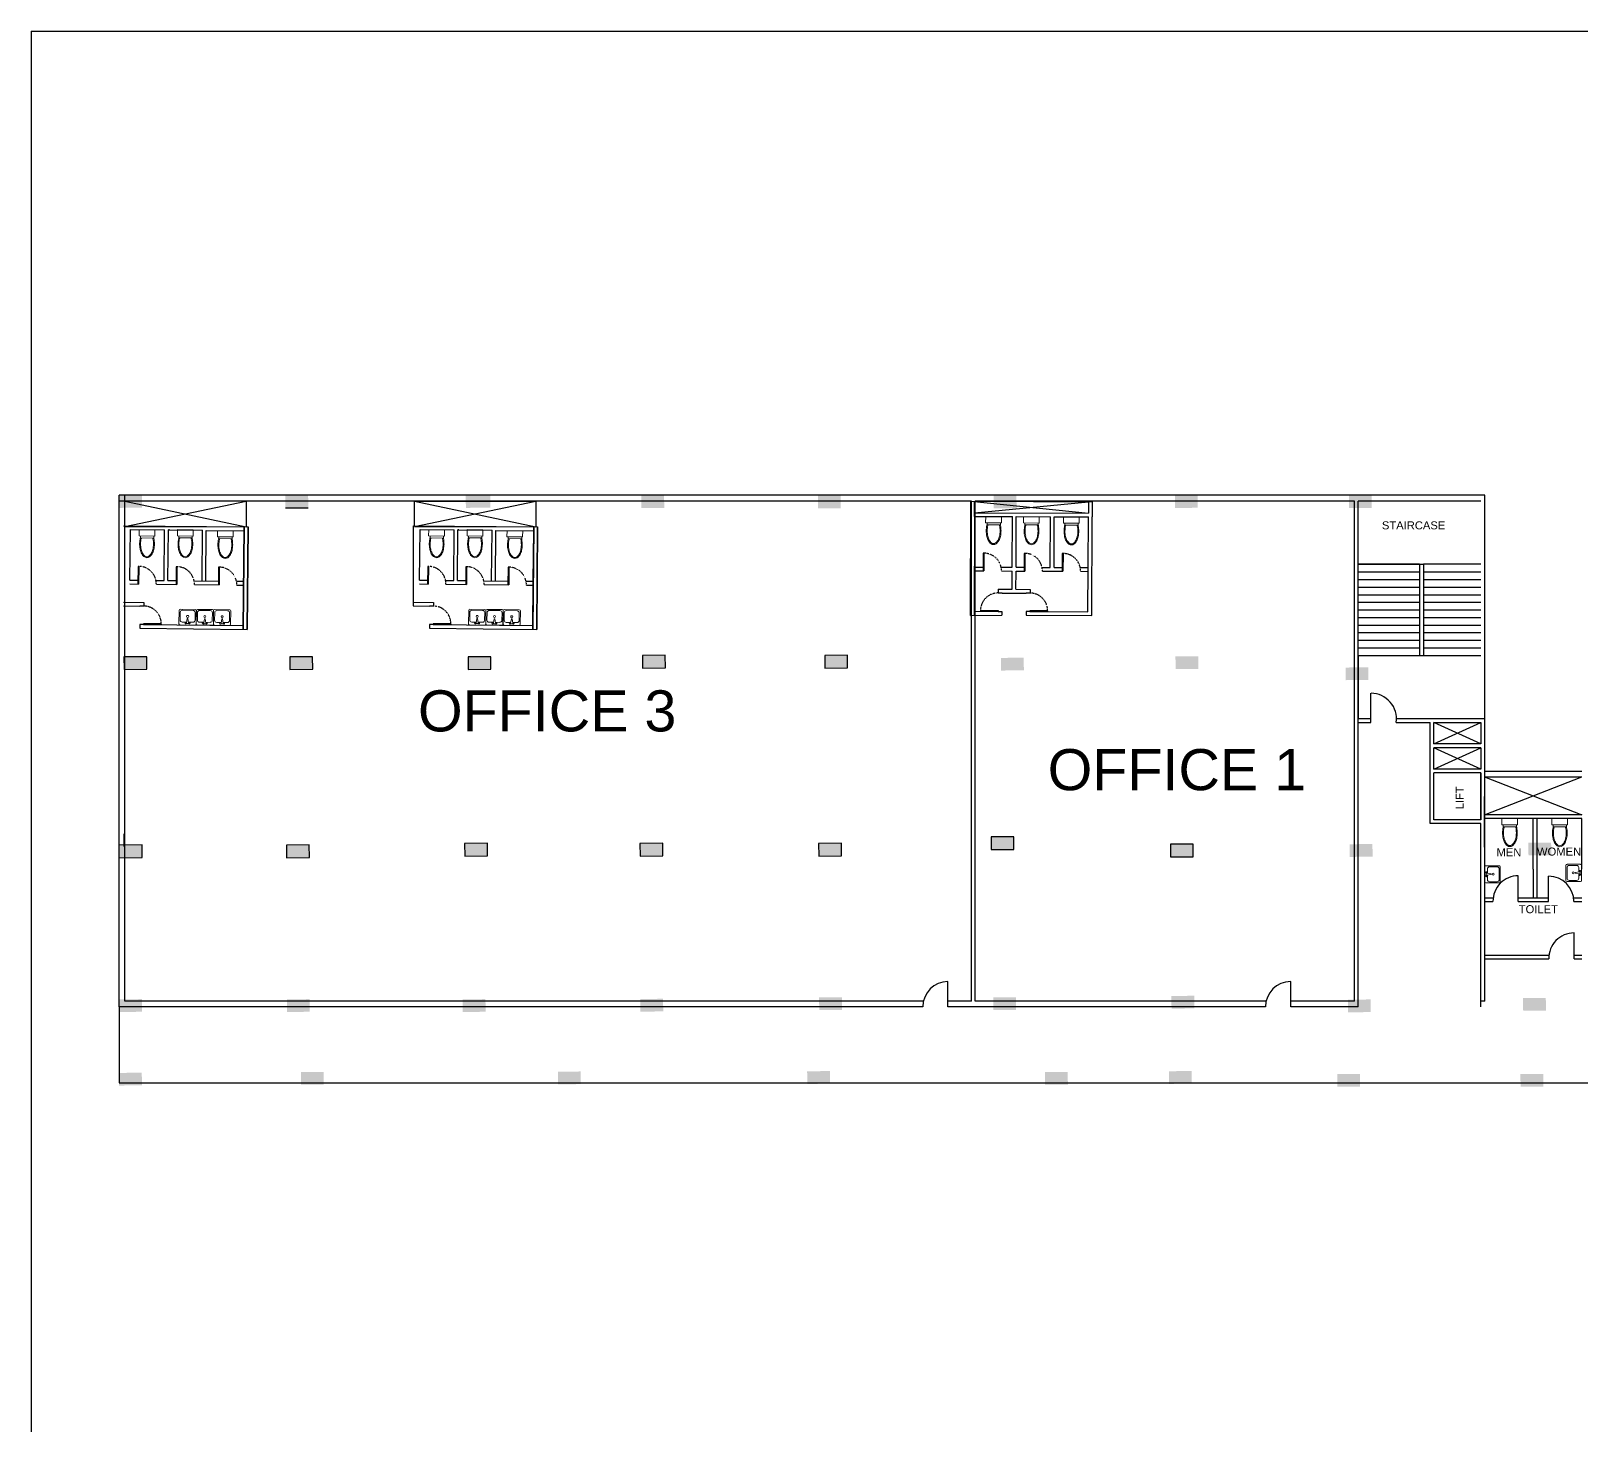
# Model space of a CAD drawing. Header units: millimetres. Extents: x 3888 to 203101, y 1597 to 141586.
# Drawn here: x 3888 to 65220, y 86424 to 141586 of the extents above; entities that cross this region are included whole.
import ezdxf

# ---------------------------------------------------------------- set-up
doc = ezdxf.new("R2010")
doc.units = ezdxf.units.MM
doc.linetypes.add('ACAD_ISO03W100', pattern=[30, 12, -18])
doc.layers.add('finiture', color=7, linetype='Continuous', lineweight=20)
doc.styles.add('DIM_FONT', font='SIMPLEX', dxfattribs={"width": 0.8})
doc.styles.get("Standard").update_dxf_attribs({"font": 'arial.ttf'})

msp = doc.modelspace()

# ---------------------------------------------------------------- hatches: boundary and pattern name
h = msp.add_hatch(color=256)
h.dxf.hatch_style = 1
h.paths.add_polyline_path([(8283, 122737), (8279, 123237), (7379, 123230), (7384, 122730)])
h = msp.add_hatch(color=256)
h.dxf.hatch_style = 1
h.paths.add_polyline_path([(14851, 122735), (14847, 123235), (13947, 123228), (13951, 122728)])
h = msp.add_hatch(color=256)
h.dxf.hatch_style = 1
h.paths.add_polyline_path([(21984, 122737), (21979, 123237), (21080, 123230), (21084, 122730)])
h = msp.add_hatch(color=256)
h.dxf.hatch_style = 1
h.paths.add_polyline_path([(22055, 122738), (22051, 123238), (21151, 123230), (21155, 122730)])
h = msp.add_hatch(color=256)
h.dxf.hatch_style = 1
h.paths.add_polyline_path([(28928, 122729), (28923, 123229), (28023, 123221), (28028, 122721)])
h = msp.add_hatch(color=256)
h.dxf.hatch_style = 1
h.paths.add_polyline_path([(35910, 122716), (35906, 123216), (35006, 123208), (35010, 122708)])
h = msp.add_hatch(color=256)
h.dxf.hatch_style = 1
h.paths.add_polyline_path([(42861, 122716), (42856, 123216), (41957, 123208), (41961, 122708)])
h = msp.add_hatch(color=256)
h.dxf.hatch_style = 1
h.paths.add_polyline_path([(50026, 122733), (50022, 123233), (49122, 123225), (49126, 122725)])
h = msp.add_hatch(color=256)
h.dxf.hatch_style = 1
h.paths.add_polyline_path([(56910, 122730), (56906, 123230), (56006, 123222), (56010, 122722)])
h = msp.add_hatch(color=256)
h.dxf.hatch_style = 1
h.paths.add_polyline_path([(8469, 116345), (8465, 116845), (7565, 116837), (7569, 116337)])
h = msp.add_hatch(color=256)
h.dxf.hatch_style = 1
h.paths.add_polyline_path([(15029, 116345), (15025, 116845), (14125, 116837), (14129, 116337)])
h = msp.add_hatch(color=256)
h.dxf.hatch_style = 1
h.paths.add_polyline_path([(22077, 116345), (22073, 116845), (21173, 116837), (21177, 116337)])
h = msp.add_hatch(color=256)
h.dxf.hatch_style = 1
h.paths.add_polyline_path([(28972, 116404), (28968, 116904), (28068, 116896), (28072, 116396)])
h = msp.add_hatch(color=256)
h.dxf.hatch_style = 1
h.paths.add_polyline_path([(36178, 116404), (36174, 116904), (35274, 116896), (35278, 116396)])
h = msp.add_hatch(color=256)
h.dxf.hatch_style = 1
h.paths.add_polyline_path([(43150, 116305), (43145, 116805), (42245, 116797), (42250, 116297)])
h = msp.add_hatch(color=256)
h.dxf.hatch_style = 1
h.paths.add_polyline_path([(50049, 116364), (50045, 116864), (49145, 116856), (49150, 116356)])
h = msp.add_hatch(color=256)
h.dxf.hatch_style = 1
h.paths.add_polyline_path([(56776, 115923), (56772, 116423), (55872, 116416), (55876, 115916)])
h = msp.add_hatch(color=256)
h.dxf.hatch_style = 1
h.paths.add_polyline_path([(8287, 108901), (8282, 109401), (7382, 109393), (7387, 108893)])
h = msp.add_hatch(color=256)
h.dxf.hatch_style = 1
h.paths.add_polyline_path([(14897, 108901), (14892, 109401), (13992, 109393), (13997, 108893)])
h = msp.add_hatch(color=256)
h.dxf.hatch_style = 1
h.paths.add_polyline_path([(21940, 108966), (21936, 109466), (21036, 109459), (21040, 108959)])
h = msp.add_hatch(color=256)
h.dxf.hatch_style = 1
h.paths.add_polyline_path([(28874, 108966), (28870, 109466), (27970, 109459), (27974, 108959)])
h = msp.add_hatch(color=256)
h.dxf.hatch_style = 1
h.paths.add_polyline_path([(35940, 108966), (35935, 109466), (35035, 109459), (35040, 108959)])
h = msp.add_hatch(color=256)
h.dxf.hatch_style = 1
h.paths.add_polyline_path([(42759, 109223), (42755, 109723), (41855, 109715), (41859, 109215)])
h = msp.add_hatch(color=256)
h.dxf.hatch_style = 1
h.paths.add_polyline_path([(49850, 108936), (49846, 109436), (48946, 109428), (48950, 108928)])
h = msp.add_hatch(color=256)
h.dxf.hatch_style = 1
h.paths.add_polyline_path([(56939, 108936), (56935, 109436), (56035, 109428), (56039, 108928)])
h = msp.add_hatch(color=256)
h.dxf.hatch_style = 1
h.paths.add_polyline_path([(64006, 108997), (64001, 109497), (63101, 109489), (63106, 108989)])
h = msp.add_hatch(color=256)
h.dxf.hatch_style = 1
h.paths.add_polyline_path([(8279, 102803), (8275, 103303), (7375, 103295), (7379, 102795)])
h = msp.add_hatch(color=256)
h.dxf.hatch_style = 1
h.paths.add_polyline_path([(14912, 102803), (14907, 103303), (14007, 103295), (14012, 102795)])
h = msp.add_hatch(color=256)
h.dxf.hatch_style = 1
h.paths.add_polyline_path([(21864, 102803), (21859, 103303), (20959, 103295), (20964, 102795)])
h = msp.add_hatch(color=256)
h.dxf.hatch_style = 1
h.paths.add_polyline_path([(28888, 102817), (28884, 103317), (27984, 103309), (27988, 102809)])
h = msp.add_hatch(color=256)
h.dxf.hatch_style = 1
h.paths.add_polyline_path([(35957, 102875), (35953, 103375), (35053, 103368), (35057, 102868)])
h = msp.add_hatch(color=256)
h.dxf.hatch_style = 1
h.paths.add_polyline_path([(42840, 102875), (42836, 103375), (41936, 103368), (41941, 102868)])
h = msp.add_hatch(color=256)
h.dxf.hatch_style = 1
h.paths.add_polyline_path([(49889, 102936), (49885, 103436), (48985, 103428), (48989, 102928)])
h = msp.add_hatch(color=256)
h.dxf.hatch_style = 1
h.paths.add_polyline_path([(56869, 102790), (56864, 103290), (55964, 103283), (55969, 102783)])
h = msp.add_hatch(color=256)
h.dxf.hatch_style = 1
h.paths.add_polyline_path([(63795, 102850), (63790, 103350), (62890, 103342), (62895, 102842)])
h = msp.add_hatch(color=256)
h.dxf.hatch_style = 1
h.paths.add_polyline_path([(8273, 99894), (8269, 100394), (7369, 100386), (7373, 99886)])
h = msp.add_hatch(color=256)
h.dxf.hatch_style = 1
h.paths.add_polyline_path([(15464, 99923), (15459, 100423), (14559, 100415), (14564, 99915)])
h = msp.add_hatch(color=256)
h.dxf.hatch_style = 1
h.paths.add_polyline_path([(25629, 99942), (25625, 100442), (24725, 100435), (24729, 99935)])
h = msp.add_hatch(color=256)
h.dxf.hatch_style = 1
h.paths.add_polyline_path([(35485, 99958), (35480, 100458), (34580, 100450), (34585, 99950)])
h = msp.add_hatch(color=256)
h.dxf.hatch_style = 1
h.paths.add_polyline_path([(44890, 99925), (44885, 100425), (43985, 100418), (43990, 99918)])
h = msp.add_hatch(color=256)
h.dxf.hatch_style = 1
h.paths.add_polyline_path([(49790, 99960), (49786, 100460), (48886, 100452), (48890, 99952)])
h = msp.add_hatch(color=256)
h.dxf.hatch_style = 1
h.paths.add_polyline_path([(56445, 99848), (56440, 100348), (55540, 100340), (55545, 99840)])
h = msp.add_hatch(color=256)
h.dxf.hatch_style = 1
h.paths.add_polyline_path([(63691, 99848), (63687, 100348), (62787, 100340), (62791, 99840)])

# ---------------------------------------------------------------- linework, layer by layer
for p, q in [((3888, 141586), (3914, 1597)), ((3888, 141586), (203101, 141586)), ((61374, 123227), (7374, 123227)), ((7374, 102997), (7374, 123227)), ((41074, 122997), (7374, 122997)), ((7600, 121997), (12400, 122997)), ((7604, 103227), (7604, 123227)), ((7604, 122997), (12400, 121977)), ((12400, 122997), (12395, 121977)), ((13951, 122728), (14851, 122735)), ((19052, 121997), (19056, 122997)), ((19052, 121997), (23852, 122997)), ((19056, 122997), (23852, 122997)), ((19056, 122997), (23852, 121977)), ((23852, 122997), (23847, 121977)), ((41034, 118471), (41053, 122990)), ((41053, 122990), (45701, 122519)), ((41074, 103227), (41074, 122997)), ((41200, 122389), (41203, 122989)), ((41201, 122539), (45703, 122969)), ((41203, 122989), (45853, 122969)), ((56224, 122997), (41224, 122997)), ((41224, 103227), (41224, 122997)), ((45703, 122969), (45701, 122519)), ((45853, 122969), (45850, 122369)), ((56224, 103227), (56224, 122997)), ((61224, 122997), (56374, 122997)), ((56374, 102997), (56374, 122997)), ((61224, 122997), (56374, 122997)), ((61374, 103227), (61374, 123227)), ((41200, 122389), (41184, 118490)), ((41200, 122389), (42700, 122382)), ((41201, 122539), (45701, 122519)), ((42692, 120382), (42700, 122382)), ((42842, 120382), (42850, 122382)), ((42850, 122382), (44200, 122376)), ((44192, 120376), (44200, 122376)), ((44342, 120375), (44350, 122375)), ((44350, 122375), (45700, 122369)), ((45692, 120369), (45700, 122369)), ((45834, 118470), (45850, 122369)), ((7551, 122023), (12471, 121976)), ((7600, 121997), (12400, 121977)), ((7800, 119870), (7820, 121870)), ((7820, 121870), (9170, 121857)), ((9150, 119857), (9170, 121857)), ((9300, 119856), (9320, 121856)), ((9359, 121867), (9320, 121867)), ((9320, 121867), (10670, 121854)), ((10650, 119843), (10670, 121842)), ((10800, 119841), (10820, 121841)), ((10820, 121841), (12319, 121826)), ((12282, 117928), (12321, 121978)), ((12321, 121978), (12282, 117928)), ((12300, 119827), (12319, 121826)), ((12432, 117926), (12471, 121976)), ((12471, 121976), (12432, 117926)), ((19003, 122023), (23923, 121976)), ((19003, 122023), (19003, 118850)), ((19052, 121997), (23852, 121977)), ((19253, 119870), (19272, 121870)), ((19272, 121870), (20622, 121857)), ((20602, 119857), (20622, 121857)), ((20752, 119856), (20772, 121856)), ((20812, 121867), (20772, 121867)), ((20772, 121867), (22122, 121854)), ((22102, 119843), (22122, 121842)), ((22252, 119841), (22272, 121841)), ((22272, 121841), (23772, 121826)), ((23734, 117928), (23773, 121978)), ((23773, 121978), (23734, 117928)), ((23752, 119827), (23772, 121826)), ((23884, 117926), (23923, 121976)), ((23923, 121976), (23884, 117926)), ((41542, 120937), (41539, 120237)), ((41571, 120937), (41542, 120937)), ((41571, 120937), (41568, 120237)), ((43160, 120930), (43157, 120230)), ((43189, 120930), (43160, 120930)), ((43189, 120930), (43186, 120230)), ((44670, 120924), (44667, 120224)), ((44699, 120924), (44670, 120924)), ((44699, 120924), (44696, 120224)), ((8122, 120417), (8115, 119717)), ((8151, 120417), (8122, 120417)), ((8151, 120417), (8144, 119717)), ((9631, 120402), (9624, 119702)), ((9660, 120402), (9631, 120402)), ((9660, 120402), (9653, 119702)), ((11304, 120386), (11297, 119686)), ((11333, 120386), (11304, 120386)), ((11333, 120386), (11326, 119686)), ((19574, 120417), (19567, 119717)), ((19603, 120417), (19574, 120417)), ((19603, 120417), (19596, 119717)), ((21083, 120402), (21077, 119702)), ((21112, 120402), (21083, 120402)), ((21112, 120402), (21106, 119702)), ((22756, 120386), (22749, 119686)), ((22785, 120386), (22756, 120386)), ((22785, 120386), (22778, 119686)), ((41191, 120239), (41568, 120237)), ((41192, 120389), (41540, 120387)), ((42253, 120384), (42692, 120382)), ((42268, 120234), (42691, 120232)), ((42688, 119510), (42691, 120232)), ((42838, 119509), (42841, 120232)), ((42841, 120232), (43186, 120230)), ((42842, 120382), (43158, 120380)), ((43870, 120377), (44192, 120376)), ((43886, 120227), (44696, 120224)), ((44342, 120375), (44667, 120374)), ((45380, 120371), (45692, 120369)), ((45396, 120221), (45691, 120219)), ((45684, 118621), (45692, 120369)), ((58799, 120497), (56374, 120497)), ((56374, 120497), (58949, 120497)), ((58799, 120497), (58799, 116897)), ((61224, 120497), (58949, 120497)), ((58949, 120497), (58949, 116897)), ((7799, 119720), (8144, 119717)), ((7800, 119870), (8116, 119867)), ((8829, 119860), (9150, 119857)), ((8844, 119710), (9653, 119702)), ((9300, 119856), (9626, 119852)), ((10339, 119846), (11328, 119836)), ((10353, 119695), (11326, 119686)), ((12011, 119829), (12300, 119827)), ((12026, 119679), (12299, 119677)), ((12283, 118078), (12299, 119677)), ((19251, 119720), (19596, 119717)), ((19253, 119870), (19568, 119867)), ((20281, 119860), (20602, 119857)), ((20296, 119710), (21106, 119702)), ((20752, 119856), (21078, 119852)), ((21791, 119846), (22780, 119836)), ((21806, 119695), (22778, 119686)), ((23463, 119829), (23752, 119827)), ((23478, 119679), (23751, 119677)), ((23735, 118078), (23751, 119677)), ((56374, 120197), (58799, 120197)), ((56374, 119897), (58799, 119897)), ((58949, 120197), (61224, 120197)), ((58949, 119897), (61224, 119897)), ((7551, 118998), (8349, 118992)), ((8349, 118992), (8347, 118845)), ((19003, 118998), (19801, 118992)), ((19801, 118992), (19799, 118845)), ((42137, 119512), (42688, 119510)), ((42137, 119512), (42137, 119365)), ((42137, 119365), (42287, 119364)), ((42287, 119362), (43244, 119357)), ((42838, 119509), (43395, 119507)), ((43244, 119360), (43244, 119357)), ((43394, 119359), (43244, 119360)), ((43395, 119507), (43394, 119359)), ((56374, 119597), (58799, 119597)), ((56374, 119297), (58799, 119297)), ((56374, 118997), (58799, 118997)), ((58949, 119597), (61224, 119597)), ((58949, 119297), (61224, 119297)), ((58949, 118997), (61224, 118997)), ((7551, 118853), (8197, 118844)), ((8197, 118846), (8197, 118844)), ((8347, 118845), (8197, 118846)), ((19003, 118853), (19649, 118844)), ((19649, 118846), (19649, 118844)), ((19799, 118845), (19649, 118846)), ((41034, 118471), (42283, 118485)), ((41184, 118640), (42134, 118636)), ((41434, 118668), (42134, 118665)), ((41434, 118668), (41434, 118639)), ((41434, 118639), (42134, 118636)), ((42134, 118665), (42134, 118636)), ((42134, 118636), (42284, 118635)), ((42284, 118635), (42283, 118485)), ((43241, 118631), (43240, 118481)), ((43240, 118481), (45834, 118470)), ((43391, 118630), (43241, 118631)), ((43391, 118659), (43391, 118630)), ((44091, 118656), (43391, 118659)), ((43391, 118630), (45684, 118621)), ((44091, 118627), (43391, 118630)), ((44091, 118656), (44091, 118627)), ((56374, 118697), (58799, 118697)), ((56374, 118397), (58799, 118397)), ((58949, 118697), (61224, 118697)), ((58949, 118397), (61224, 118397)), ((8190, 118117), (8189, 117967)), ((8189, 117967), (12432, 117926)), ((8340, 118116), (8190, 118117)), ((8340, 118145), (8340, 118116)), ((9040, 118138), (8340, 118145)), ((8340, 118116), (12283, 118078)), ((9040, 118109), (8340, 118116)), ((9040, 118138), (9040, 118109)), ((19642, 118117), (19641, 117967)), ((19641, 117967), (23884, 117926)), ((19792, 118116), (19642, 118117)), ((19793, 118145), (19792, 118116)), ((19792, 118116), (23735, 118078)), ((20492, 118109), (19792, 118116)), ((20493, 118138), (19793, 118145)), ((20493, 118138), (20492, 118109)), ((56374, 118097), (58799, 118097)), ((56374, 117797), (58799, 117797)), ((58949, 118097), (61224, 118097)), ((58949, 117797), (61224, 117797)), ((56374, 117497), (58799, 117497)), ((56374, 117197), (58799, 117197)), ((58949, 117497), (61224, 117497)), ((58949, 117197), (61224, 117197)), ((8465, 116845), (7565, 116837)), ((7565, 116837), (7569, 116337)), ((8469, 116345), (8465, 116845)), ((15025, 116845), (14125, 116837)), ((14125, 116837), (14129, 116337)), ((15029, 116345), (15025, 116845)), ((22073, 116845), (21173, 116837)), ((21173, 116837), (21177, 116337)), ((22077, 116345), (22073, 116845)), ((28968, 116904), (28068, 116896)), ((28068, 116896), (28072, 116396)), ((28972, 116404), (28968, 116904)), ((36174, 116904), (35274, 116896)), ((35274, 116896), (35278, 116396)), ((36178, 116404), (36174, 116904)), ((56374, 116897), (61224, 116897)), ((56374, 116897), (56374, 114397)), ((7569, 116337), (8469, 116345)), ((14129, 116337), (15029, 116345)), ((21177, 116337), (22077, 116345)), ((28072, 116396), (28972, 116404)), ((35278, 116396), (36178, 116404)), ((56374, 115297), (56374, 116297)), ((56877, 114247), (56877, 115397)), ((56374, 114397), (56877, 114397)), ((56374, 114247), (56877, 114247)), ((57877, 114247), (59217, 114247)), ((57886, 114397), (61367, 114397)), ((59217, 114397), (61217, 114397)), ((59217, 112247), (59217, 114247)), ((59367, 114247), (61217, 114247)), ((59367, 113397), (59367, 114247)), ((59367, 113397), (61217, 114247)), ((61217, 113397), (59367, 114247)), ((59367, 114247), (61217, 114247)), ((59367, 114247), (61224, 114247)), ((61217, 114247), (61217, 113397)), ((61367, 114397), (61367, 110247)), ((61217, 113397), (59367, 113397)), ((61217, 113247), (59367, 113247)), ((59367, 112397), (59367, 113247)), ((59367, 112397), (61217, 113247)), ((61217, 112397), (59367, 113247)), ((61217, 113247), (61217, 112397)), ((59217, 110247), (59217, 112247)), ((61217, 112397), (59367, 112397)), ((61217, 112247), (59367, 112247)), ((59367, 110397), (59367, 112247)), ((61217, 110397), (61217, 112247)), ((61217, 112247), (61217, 110397)), ((61367, 112322), (65217, 112322)), ((61367, 112092), (65217, 112092)), ((61367, 112092), (65217, 110592)), ((61367, 110592), (65217, 112092)), ((61367, 109313), (61367, 111313)), ((61374, 109064), (61374, 111064)), ((65217, 110592), (61367, 110592)), ((65217, 110442), (61367, 110442)), ((61374, 109064), (61374, 110564)), ((63292, 108442), (63292, 110442)), ((63442, 107313), (63442, 110442)), ((65217, 108442), (65217, 110442)), ((7556, 109834), (7561, 109334)), ((61217, 110247), (59217, 110247)), ((61224, 110247), (59217, 110247)), ((61217, 110397), (59367, 110397)), ((61224, 102997), (61224, 110247)), ((8282, 109401), (7382, 109393)), ((8287, 108901), (8282, 109401)), ((14892, 109401), (13992, 109393)), ((13992, 109393), (13997, 108893)), ((14897, 108901), (14892, 109401)), ((21936, 109466), (21036, 109459)), ((21036, 109459), (21040, 108959)), ((21940, 108966), (21936, 109466)), ((28870, 109466), (27970, 109459)), ((27970, 109459), (27974, 108959)), ((28874, 108966), (28870, 109466)), ((35935, 109466), (35035, 109459)), ((35035, 109459), (35040, 108959)), ((35940, 108966), (35935, 109466)), ((42755, 109723), (41855, 109715)), ((41855, 109715), (41859, 109215)), ((41859, 109215), (42759, 109223)), ((42759, 109223), (42755, 109723)), ((49846, 109436), (48946, 109428)), ((48946, 109428), (48950, 108928)), ((49850, 108936), (49846, 109436)), ((7387, 108893), (8287, 108901)), ((13997, 108893), (14897, 108901)), ((21040, 108959), (21940, 108966)), ((27974, 108959), (28874, 108966)), ((35040, 108959), (35940, 108966)), ((48950, 108928), (49850, 108936)), ((62700, 107163), (62700, 108185)), ((63292, 108442), (63292, 107313)), ((63902, 107163), (63902, 108163)), ((61367, 107313), (61708, 107313)), ((61367, 107163), (61700, 107163)), ((62700, 107313), (63902, 107313)), ((62700, 107313), (63367, 107313)), ((62700, 107163), (63902, 107163)), ((62700, 107163), (63367, 107163)), ((64891, 107307), (65217, 107313)), ((64902, 107163), (65217, 107163)), ((64906, 104897), (64906, 105919)), ((61367, 105047), (63914, 105047)), ((61367, 104897), (63906, 104897)), ((64906, 105047), (65217, 105047)), ((64906, 104897), (65217, 104897)), ((40149, 102997), (40149, 103997)), ((53703, 102997), (53703, 103997)), ((56374, 102997), (56374, 103997)), ((39175, 103227), (7604, 103227)), ((36734, 103227), (7604, 103227)), ((41074, 103227), (40149, 103227)), ((52730, 103227), (41224, 103227)), ((52730, 103227), (41374, 103227)), ((56224, 103227), (53703, 103227)), ((56224, 103227), (53703, 103227)), ((61374, 103227), (61224, 103227)), ((36707, 102997), (7374, 102997)), ((7374, 102997), (7374, 99997)), ((39149, 102997), (36707, 102997)), ((52703, 102997), (40149, 102997)), ((56374, 102997), (53703, 102997)), ((7374, 99997), (76374, 99997))]:
    msp.add_line(p, q)
at = {"linetype": 'ACAD_ISO03W100'}
for centre, start, end in [((41568, 120237), 359.75205, 89.75205), ((43186, 120230), 359.75205, 89.75205), ((44696, 120224), 359.75205, 89.75205), ((8144, 119717), 359.44481, 89.44481), ((9653, 119702), 359.44481, 89.44481), ((11326, 119686), 359.44481, 89.44481), ((19596, 119717), 359.44481, 89.44481), ((21106, 119702), 359.44481, 89.44481), ((22778, 119686), 359.44481, 89.44481), ((42134, 118665), 89.75205, 179.75205), ((43391, 118659), 359.75205, 89.75205), ((8340, 118145), 359.44481, 89.44481), ((19793, 118145), 359.44481, 89.44481)]:
    msp.add_arc(centre, 700, start, end, dxfattribs=at)
for centre, radius, start, end in [((56871, 114382), 1015, 352.37557, 89.6426), ((62700, 107184), 1000, 90.00939, 181.23363), ((63902, 107163), 1000, 0, 90), ((64906, 104919), 1000, 90.00939, 181.23363), ((40149, 102997), 1000, 90, 180), ((53703, 102997), 1000, 90, 180)]:
    msp.add_arc(centre, radius, start, end)
at = {"layer": 'finiture'}
for p, q in [((41639, 122139), (41640, 122387)), ((42260, 122136), (41639, 122139)), ((41640, 122387), (42261, 122384)), ((41693, 122063), (41693, 122139)), ((41693, 122063), (42219, 122061)), ((42223, 122063), (42223, 122137)), ((42261, 122384), (42260, 122136)), ((43137, 122133), (43139, 122381)), ((43758, 122130), (43137, 122133)), ((43139, 122381), (43759, 122378)), ((43191, 122056), (43191, 122133)), ((43192, 122056), (43718, 122054)), ((43721, 122057), (43721, 122130)), ((43759, 122378), (43758, 122130)), ((44714, 122126), (44715, 122374)), ((45335, 122123), (44714, 122126)), ((44715, 122374), (45336, 122371)), ((44768, 122049), (44768, 122126)), ((45298, 122050), (45298, 122124)), ((45336, 122371), (45335, 122123)), ((8161, 121618), (8163, 121866)), ((8782, 121612), (8161, 121618)), ((8163, 121866), (8784, 121860)), ((8214, 121542), (8215, 121618)), ((8215, 121542), (8741, 121537)), ((8744, 121540), (8745, 121613)), ((8784, 121860), (8782, 121612)), ((9678, 121620), (9680, 121868)), ((10299, 121614), (9678, 121620)), ((9680, 121868), (10301, 121862)), ((9731, 121544), (9732, 121620)), ((9732, 121544), (10258, 121539)), ((10261, 121541), (10262, 121615)), ((10301, 121862), (10299, 121614)), ((11257, 121589), (11259, 121837)), ((11877, 121583), (11257, 121589)), ((11310, 121512), (11311, 121589)), ((11311, 121512), (11837, 121507)), ((11840, 121510), (11841, 121584)), ((11880, 121831), (11877, 121583)), ((19613, 121618), (19616, 121866)), ((20234, 121612), (19613, 121618)), ((19616, 121866), (20236, 121860)), ((19666, 121542), (19667, 121618)), ((19667, 121542), (20193, 121537)), ((20196, 121540), (20197, 121613)), ((20236, 121860), (20234, 121612)), ((21130, 121620), (21133, 121868)), ((21751, 121614), (21130, 121620)), ((21133, 121868), (21753, 121862)), ((21183, 121544), (21184, 121620)), ((21184, 121544), (21710, 121539)), ((21714, 121541), (21714, 121615)), ((21753, 121862), (21751, 121614)), ((22709, 121589), (22711, 121837)), ((23330, 121583), (22709, 121589)), ((22762, 121512), (22763, 121589)), ((22763, 121512), (23289, 121507)), ((23292, 121510), (23293, 121584)), ((23332, 121831), (23330, 121583)), ((44768, 122049), (45294, 122047)), ((9739, 118145), (9744, 118680)), ((9745, 118680), (9740, 118145)), ((9783, 118299), (9786, 118595)), ((10379, 118716), (9787, 118722)), ((9872, 118679), (10294, 118675)), ((10378, 118589), (10375, 118293)), ((10416, 118138), (10421, 118674)), ((10428, 118674), (10422, 118138)), ((10422, 118138), (10427, 118674)), ((10466, 118293), (10469, 118589)), ((11062, 118710), (10470, 118715)), ((10554, 118672), (10977, 118668)), ((11061, 118583), (11058, 118287)), ((11099, 118131), (11104, 118667)), ((11104, 118131), (11109, 118667)), ((11110, 118667), (11105, 118131)), ((11149, 118286), (11151, 118582)), ((11745, 118703), (11153, 118709)), ((11237, 118666), (11660, 118662)), ((11743, 118576), (11740, 118280)), ((11781, 118125), (11786, 118660)), ((21191, 118145), (21196, 118680)), ((21197, 118680), (21192, 118145)), ((21236, 118299), (21238, 118595)), ((21832, 118716), (21240, 118722)), ((21324, 118679), (21747, 118675)), ((21830, 118589), (21827, 118293)), ((21868, 118138), (21873, 118674)), ((21874, 118138), (21879, 118674)), ((21880, 118674), (21875, 118138)), ((21918, 118293), (21921, 118589)), ((22514, 118710), (21922, 118715)), ((22007, 118672), (22429, 118668)), ((22513, 118583), (22510, 118287)), ((22551, 118131), (22556, 118667)), ((22556, 118131), (22562, 118667)), ((22562, 118667), (22557, 118131)), ((22601, 118286), (22604, 118582)), ((23197, 118703), (22605, 118709)), ((22689, 118666), (23112, 118662)), ((23196, 118576), (23193, 118280)), ((23233, 118125), (23239, 118660)), ((9781, 118102), (10373, 118096)), ((10043, 118212), (9867, 118214)), ((10066, 118353), (10036, 118184)), ((10120, 118155), (10036, 118156)), ((10094, 118353), (10066, 118353)), ((10120, 118183), (10094, 118353)), ((10290, 118210), (10114, 118211)), ((10464, 118095), (11056, 118090)), ((10726, 118206), (10550, 118207)), ((10803, 118148), (10718, 118149)), ((10749, 118346), (10719, 118177)), ((10777, 118346), (10749, 118346)), ((10803, 118177), (10777, 118346)), ((10973, 118203), (10796, 118205)), ((11147, 118089), (11739, 118083)), ((11408, 118199), (11232, 118201)), ((11431, 118340), (11401, 118171)), ((11485, 118142), (11401, 118143)), ((11459, 118339), (11431, 118340)), ((11486, 118170), (11459, 118339)), ((11655, 118197), (11479, 118198)), ((21234, 118102), (21826, 118096)), ((21495, 118212), (21319, 118214)), ((21518, 118353), (21488, 118184)), ((21572, 118155), (21488, 118156)), ((21546, 118353), (21518, 118353)), ((21573, 118183), (21546, 118353)), ((21742, 118210), (21566, 118211)), ((21916, 118095), (22508, 118090)), ((22178, 118206), (22002, 118207)), ((22201, 118346), (22171, 118177)), ((22255, 118148), (22171, 118149)), ((22229, 118346), (22201, 118346)), ((22255, 118177), (22229, 118346)), ((22425, 118203), (22249, 118205)), ((22599, 118089), (23191, 118083)), ((22861, 118199), (22685, 118201)), ((22883, 118340), (22853, 118171)), ((22938, 118142), (22853, 118143)), ((22911, 118339), (22883, 118340)), ((22938, 118170), (22911, 118339)), ((23107, 118197), (22931, 118198)), ((62053, 110196), (62053, 110444)), ((62673, 110444), (62673, 110196)), ((64025, 110190), (64025, 110438)), ((64646, 110438), (64646, 110190)), ((62673, 110196), (62053, 110196)), ((62106, 110120), (62106, 110196)), ((62107, 110120), (62633, 110120)), ((62637, 110123), (62637, 110196)), ((64646, 110190), (64025, 110190)), ((64079, 110114), (64079, 110190)), ((64080, 110114), (64606, 110114)), ((64609, 110117), (64609, 110190)), ((61948, 108580), (61412, 108580)), ((61412, 108580), (61948, 108580)), ((64587, 108591), (64587, 108000)), ((65165, 108634), (64630, 108634)), ((64714, 108591), (65010, 108591)), ((65207, 108000), (65207, 108591)), ((61370, 108538), (61370, 107946)), ((61427, 108199), (61427, 108284)), ((61624, 108256), (61455, 108284)), ((61455, 108199), (61624, 108228)), ((61483, 108277), (61483, 108453)), ((61483, 108030), (61483, 108206)), ((61568, 108538), (61863, 108538)), ((61863, 107946), (61568, 107946)), ((61624, 108228), (61624, 108256)), ((61948, 108453), (61948, 108030)), ((61990, 107946), (61990, 108538)), ((64630, 108084), (64630, 108507)), ((64630, 107957), (65165, 107957)), ((65010, 108000), (64714, 108000)), ((65123, 108338), (64954, 108310)), ((64954, 108310), (64954, 108281)), ((64954, 108281), (65123, 108253)), ((65095, 108507), (65095, 108331)), ((65095, 108260), (65095, 108084)), ((65151, 108338), (65151, 108253)), ((61412, 107903), (61948, 107903)), ((61412, 107898), (61948, 107898))]:
    msp.add_line(p, q, dxfattribs=at)
for centre, radius in [((10081, 118437), 42.3), ((10763, 118431), 42.3), ((11446, 118424), 42.3), ((21533, 118437), 42.3), ((22216, 118431), 42.3), ((22898, 118424), 42.3), ((10008, 118170), 28.2), ((10149, 118169), 28.2), ((10690, 118164), 28.2), ((10831, 118162), 28.2), ((11373, 118157), 28.2), ((11514, 118156), 28.2), ((21460, 118170), 28.2), ((21601, 118169), 28.2), ((22143, 118164), 28.2), ((22283, 118162), 28.2), ((22825, 118157), 28.2), ((22966, 118156), 28.2), ((61441, 108312), 28.2), ((61441, 108171), 28.2), ((61708, 108242), 42.3), ((64869, 108295), 42.3), ((65137, 108366), 28.2), ((65137, 108225), 28.2)]:
    msp.add_circle(centre, radius, dxfattribs=at)
for centre, radius, start, end in [((42317, 121899), 645, 165.24361, 167.19347), ((42317, 121899), 608, 165.24361, 167.19347), ((41594, 121902), 608, 12.31062, 14.26049), ((41594, 121902), 645, 12.31062, 14.26049), ((43815, 121892), 645, 165.24361, 167.19347), ((43093, 121895), 645, 12.31062, 14.26049), ((9190, 121292), 1007, 166.88624, 192.00339), ((8838, 121374), 645, 164.93637, 166.88624), ((9190, 121292), 970, 166.88624, 179.44481), ((8838, 121374), 608, 164.93637, 166.88624), ((8115, 121381), 608, 12.00339, 13.95325), ((7760, 121306), 970, 359.44481, 12.00339), ((8115, 121381), 645, 12.00339, 13.95325), ((7760, 121306), 1007, 359.44481, 12.00339), ((10708, 121294), 1007, 166.88624, 192.00339), ((10355, 121376), 645, 164.93637, 166.88624), ((10708, 121294), 970, 166.88624, 179.44481), ((10355, 121376), 608, 164.93637, 166.88624), ((9632, 121383), 608, 12.00339, 13.95325), ((9277, 121308), 970, 359.44481, 12.00339), ((9632, 121383), 645, 12.00339, 13.95325), ((9277, 121308), 1007, 359.44481, 12.00339), ((12286, 121262), 1007, 166.88624, 179.44481), ((11933, 121345), 645, 164.93637, 166.88624), ((12286, 121262), 970, 166.88624, 179.44481), ((11933, 121345), 608, 164.93637, 166.88624), ((11211, 121352), 608, 12.00339, 13.95325), ((10856, 121276), 970, 359.44481, 12.00339), ((11211, 121352), 645, 12.00339, 13.95325), ((10856, 121276), 1007, 359.44481, 12.00339), ((20643, 121292), 1007, 166.88624, 192.00339), ((20290, 121374), 645, 164.93637, 166.88624), ((20643, 121292), 970, 166.88624, 179.44481), ((20290, 121374), 608, 164.93637, 166.88624), ((19567, 121381), 608, 12.00339, 13.95325), ((19213, 121306), 970, 359.44481, 12.00339), ((19567, 121381), 645, 12.00339, 13.95325), ((19213, 121306), 1007, 359.44481, 12.00339), ((22160, 121294), 1007, 166.88624, 192.00339), ((21807, 121376), 645, 164.93637, 166.88624), ((22160, 121294), 970, 166.88624, 179.44481), ((21807, 121376), 608, 164.93637, 166.88624), ((21084, 121383), 608, 12.00339, 13.95325), ((20730, 121308), 970, 359.44481, 12.00339), ((21084, 121383), 645, 12.00339, 13.95325), ((20730, 121308), 1007, 359.44481, 12.00339), ((23739, 121262), 1007, 166.88624, 179.44481), ((23386, 121345), 645, 164.93637, 166.88624), ((23739, 121262), 970, 166.88624, 179.44481), ((23386, 121345), 608, 164.93637, 166.88624), ((22663, 121352), 608, 12.00339, 13.95325), ((22308, 121276), 970, 359.44481, 12.00339), ((22663, 121352), 645, 12.00339, 13.95325), ((22308, 121276), 1007, 359.44481, 12.00339), ((42670, 121818), 1007, 167.19347, 179.75205), ((42670, 121818), 1007, 179.75205, 192.31062), ((42316, 121741), 645, 192.31062, 208.02378), ((42670, 121818), 970, 167.19347, 179.75205), ((42670, 121818), 970, 179.75205, 192.31062), ((42316, 121741), 608, 192.31062, 208.02378), ((42093, 121622), 392, 208.02378, 232.14901), ((42093, 121622), 355, 208.02378, 232.14901), ((41816, 121623), 355, 307.35508, 331.48031), ((41594, 121744), 608, 331.48031, 347.19347), ((41594, 121744), 645, 331.48031, 347.19347), ((41240, 121824), 970, 347.19347, 359.75205), ((41240, 121824), 970, 359.75205, 12.31062), ((41240, 121824), 1007, 347.19347, 359.75205), ((41240, 121824), 1007, 359.75205, 12.31062), ((44169, 121812), 1007, 167.19347, 179.75205), ((44169, 121812), 1007, 179.75205, 192.31062), ((43815, 121734), 645, 192.31062, 208.02378), ((44169, 121812), 970, 167.19347, 179.75205), ((44169, 121812), 970, 179.75205, 192.31062), ((43815, 121734), 608, 192.31062, 208.02378), ((43815, 121892), 608, 165.24361, 167.19347), ((43591, 121616), 355, 208.02378, 232.14901), ((43314, 121617), 355, 307.35508, 331.48031), ((43092, 121738), 608, 331.48031, 347.19347), ((43092, 121738), 645, 331.48031, 347.19347), ((43093, 121895), 608, 12.31062, 14.26049), ((42739, 121818), 970, 347.19347, 359.75205), ((42739, 121818), 970, 359.75205, 12.31062), ((42739, 121818), 1007, 347.19347, 359.75205), ((42739, 121818), 1007, 359.75205, 12.31062), ((45745, 121805), 1007, 167.19347, 179.75205), ((45745, 121805), 1007, 179.75205, 192.31062), ((45391, 121728), 645, 192.31062, 208.02378), ((45392, 121885), 645, 165.24361, 167.19347), ((45745, 121805), 970, 167.19347, 179.75205), ((45745, 121805), 970, 179.75205, 192.31062), ((45391, 121728), 608, 192.31062, 208.02378), ((45392, 121885), 608, 165.24361, 167.19347), ((45168, 121609), 355, 208.02378, 232.14901), ((44891, 121610), 355, 307.35508, 331.48031), ((44669, 121731), 608, 331.48031, 347.19347), ((44669, 121731), 645, 331.48031, 347.19347), ((44669, 121888), 608, 12.31062, 14.26049), ((44315, 121811), 970, 347.19347, 359.75205), ((44315, 121811), 970, 359.75205, 12.31062), ((44669, 121888), 645, 12.31062, 14.26049), ((44315, 121811), 1007, 347.19347, 359.75205), ((44315, 121811), 1007, 359.75205, 12.31062), ((8836, 121217), 645, 192.00339, 207.71655), ((9190, 121292), 970, 179.44481, 192.00339), ((8836, 121217), 608, 192.00339, 207.71655), ((8532, 121046), 297, 205.7673, 257.91626), ((8612, 121099), 355, 207.71655, 231.84178), ((8335, 121102), 355, 307.04785, 331.17308), ((8335, 121102), 392, 307.04785, 331.17308), ((8113, 121224), 608, 331.17308, 346.88624), ((8113, 121224), 645, 331.17308, 346.88624), ((7760, 121306), 970, 346.88624, 359.44481), ((7760, 121306), 1007, 346.88624, 359.44481), ((10353, 121219), 645, 192.00339, 207.71655), ((10708, 121294), 970, 179.44481, 192.00339), ((10353, 121219), 608, 192.00339, 207.71655), ((10049, 121048), 297, 205.7673, 257.91626), ((10129, 121101), 355, 207.71655, 231.84178), ((9852, 121104), 355, 307.04785, 331.17308), ((9852, 121104), 392, 307.04785, 331.17308), ((9630, 121226), 608, 331.17308, 346.88624), ((9630, 121226), 645, 331.17308, 346.88624), ((9277, 121308), 970, 346.88624, 359.44481), ((9277, 121308), 1007, 346.88624, 359.44481), ((12286, 121262), 1007, 179.44481, 192.00339), ((11932, 121187), 645, 192.00339, 207.71655), ((12286, 121262), 970, 179.44481, 192.00339), ((11932, 121187), 608, 192.00339, 207.71655), ((11708, 121069), 392, 207.71655, 231.84178), ((11708, 121069), 355, 207.71655, 231.84178), ((11431, 121072), 355, 307.04785, 331.17308), ((11431, 121072), 392, 307.04785, 331.17308), ((11209, 121194), 608, 331.17308, 346.88624), ((11209, 121194), 645, 331.17308, 346.88624), ((10856, 121276), 970, 346.88624, 359.44481), ((10856, 121276), 1007, 346.88624, 359.44481), ((20288, 121217), 645, 192.00339, 207.71655), ((20643, 121292), 970, 179.44481, 192.00339), ((20288, 121217), 608, 192.00339, 207.71655), ((19984, 121046), 297, 205.7673, 257.91626), ((20064, 121099), 355, 207.71655, 231.84178), ((19787, 121102), 355, 307.04785, 331.17308), ((19787, 121102), 392, 307.04785, 331.17308), ((19566, 121224), 608, 331.17308, 346.88624), ((19566, 121224), 645, 331.17308, 346.88624), ((19213, 121306), 970, 346.88624, 359.44481), ((19213, 121306), 1007, 346.88624, 359.44481), ((21805, 121219), 645, 192.00339, 207.71655), ((22160, 121294), 970, 179.44481, 192.00339), ((21805, 121219), 608, 192.00339, 207.71655), ((21502, 121048), 297, 205.7673, 257.91626), ((21582, 121101), 355, 207.71655, 231.84178), ((21304, 121104), 355, 307.04785, 331.17308), ((21304, 121104), 392, 307.04785, 331.17308), ((21083, 121226), 608, 331.17308, 346.88624), ((21083, 121226), 645, 331.17308, 346.88624), ((20730, 121308), 970, 346.88624, 359.44481), ((20730, 121308), 1007, 346.88624, 359.44481), ((23739, 121262), 1007, 179.44481, 192.00339), ((23384, 121187), 645, 192.00339, 207.71655), ((23739, 121262), 970, 179.44481, 192.00339), ((23384, 121187), 608, 192.00339, 207.71655), ((23160, 121069), 392, 207.71655, 231.84178), ((23160, 121069), 355, 207.71655, 231.84178), ((22883, 121072), 355, 307.04785, 331.17308), ((22883, 121072), 392, 307.04785, 331.17308), ((22661, 121194), 608, 331.17308, 346.88624), ((22661, 121194), 645, 331.17308, 346.88624), ((22308, 121276), 970, 346.88624, 359.44481), ((22308, 121276), 1007, 346.88624, 359.44481), ((41954, 121443), 165, 232.14901, 269.75205), ((41954, 121443), 128, 232.14901, 269.75205), ((41954, 121443), 128, 269.75205, 307.35508), ((41954, 121443), 165, 269.75205, 307.35508), ((41816, 121623), 392, 307.35508, 331.48031), ((43591, 121616), 392, 208.02378, 232.14901), ((43452, 121436), 165, 232.14901, 269.75205), ((43452, 121436), 128, 232.14901, 269.75205), ((43452, 121436), 128, 269.75205, 307.35508), ((43452, 121436), 165, 269.75205, 307.35508), ((43314, 121617), 392, 307.35508, 331.48031), ((45168, 121609), 392, 208.02378, 232.14901), ((45029, 121429), 165, 232.14901, 269.75205), ((45029, 121429), 128, 232.14901, 269.75205), ((45029, 121429), 128, 269.75205, 307.35508), ((45029, 121429), 165, 269.75205, 307.35508), ((44891, 121610), 392, 307.35508, 331.48031), ((8472, 120920), 128, 231.84178, 269.44481), ((8472, 120920), 165, 269.44481, 307.04785), ((8472, 120920), 128, 269.44481, 307.04785), ((9989, 120922), 128, 231.84178, 269.44481), ((9989, 120922), 165, 269.44481, 307.04785), ((9989, 120922), 128, 269.44481, 307.04785), ((11568, 120891), 165, 231.84178, 269.44481), ((11568, 120891), 128, 231.84178, 269.44481), ((11568, 120891), 128, 269.44481, 307.04785), ((11568, 120891), 165, 269.44481, 307.04785), ((19924, 120920), 128, 231.84178, 269.44481), ((19924, 120920), 165, 269.44481, 307.04785), ((19924, 120920), 128, 269.44481, 307.04785), ((21441, 120922), 128, 231.84178, 269.44481), ((21441, 120922), 128, 269.44481, 307.04785), ((21441, 120922), 165, 269.44481, 307.04785), ((23020, 120891), 165, 231.84178, 269.44481), ((23020, 120891), 128, 231.84178, 269.44481), ((23020, 120891), 165, 269.44481, 307.04785), ((23020, 120891), 128, 269.44481, 307.04785), ((9787, 118680), 42.3, 89.44481, 179.44481), ((9871, 118594), 84.6, 89.44481, 179.44481), ((10294, 118590), 84.6, 359.44481, 89.44481), ((10379, 118674), 42.3, 359.44481, 89.44481), ((10470, 118673), 42.3, 89.44481, 179.44481), ((10554, 118588), 84.6, 89.44481, 179.44481), ((10976, 118584), 84.6, 359.44481, 89.44481), ((11062, 118667), 42.3, 359.44481, 89.44481), ((11152, 118666), 42.3, 89.44481, 179.44481), ((11236, 118581), 84.6, 89.44481, 179.44481), ((11659, 118577), 84.6, 359.44481, 89.44481), ((11744, 118661), 42.3, 359.44481, 89.44481), ((21239, 118680), 42.3, 89.44481, 179.44481), ((21323, 118594), 84.6, 89.44481, 179.44481), ((21746, 118590), 84.6, 359.44481, 89.44481), ((21831, 118674), 42.3, 359.44481, 89.44481), ((21922, 118673), 42.3, 89.44481, 179.44481), ((22006, 118588), 84.6, 89.44481, 179.44481), ((22429, 118584), 84.6, 359.44481, 89.44481), ((22514, 118667), 42.3, 359.44481, 89.44481), ((22604, 118666), 42.3, 89.44481, 179.44481), ((22688, 118581), 84.6, 89.44481, 179.44481), ((23111, 118577), 84.6, 359.44481, 89.44481), ((23196, 118661), 42.3, 359.44481, 89.44481), ((9782, 118144), 42.3, 179.44481, 269.44481), ((9868, 118298), 84.6, 179.44481, 269.44481), ((10291, 118294), 84.6, 269.44481, 359.44481), ((10374, 118138), 42.3, 269.44481, 359.44481), ((10465, 118138), 42.3, 179.44481, 269.44481), ((10551, 118292), 84.6, 179.44481, 269.44481), ((10973, 118288), 84.6, 269.44481, 359.44481), ((11056, 118132), 42.3, 269.44481, 359.44481), ((11147, 118131), 42.3, 179.44481, 269.44481), ((11233, 118285), 84.6, 179.44481, 269.44481), ((11656, 118281), 84.6, 269.44481, 359.44481), ((11739, 118125), 42.3, 269.44481, 359.44481), ((21234, 118144), 42.3, 179.44481, 269.44481), ((21320, 118298), 84.6, 179.44481, 269.44481), ((21743, 118294), 84.6, 269.44481, 359.44481), ((21826, 118138), 42.3, 269.44481, 359.44481), ((21917, 118138), 42.3, 179.44481, 269.44481), ((22003, 118292), 84.6, 179.44481, 269.44481), ((22426, 118288), 84.6, 269.44481, 359.44481), ((22509, 118132), 42.3, 269.44481, 359.44481), ((22599, 118131), 42.3, 179.44481, 269.44481), ((22685, 118285), 84.6, 179.44481, 269.44481), ((23108, 118281), 84.6, 269.44481, 359.44481), ((23191, 118125), 42.3, 269.44481, 359.44481), ((63085, 109879), 1007, 167.44142, 180), ((63085, 109879), 1007, 180, 192.55858), ((62731, 109958), 645, 165.49156, 167.44142), ((63085, 109879), 970, 167.44142, 180), ((63085, 109879), 970, 180, 192.55858), ((62731, 109958), 608, 165.49156, 167.44142), ((62009, 109958), 608, 12.55858, 14.50844), ((61655, 109879), 970, 0, 12.55858), ((61655, 109879), 970, 347.44142, 0), ((62009, 109958), 645, 12.55858, 14.50844), ((61655, 109879), 1007, 0, 12.55858), ((61655, 109879), 1007, 347.44142, 0), ((65058, 109873), 1007, 167.44142, 180), ((65058, 109873), 1007, 180, 192.55858), ((64704, 109952), 645, 165.49156, 167.44142), ((65058, 109873), 970, 167.44142, 180), ((65058, 109873), 970, 180, 192.55858), ((64704, 109952), 608, 165.49156, 167.44142), ((63982, 109952), 608, 12.55858, 14.50844), ((63628, 109873), 970, 0, 12.55858), ((63628, 109873), 970, 347.44142, 0), ((63982, 109952), 645, 12.55858, 14.50844), ((63628, 109873), 1007, 0, 12.55858), ((63628, 109873), 1007, 347.44142, 0), ((62731, 109801), 645, 192.55858, 208.27173), ((62731, 109801), 608, 192.55858, 208.27173), ((62509, 109681), 392, 208.27173, 232.39697), ((62509, 109681), 355, 208.27173, 232.39697), ((62370, 109501), 165, 232.39697, 270), ((62370, 109501), 128, 232.39697, 270), ((62370, 109501), 128, 270, 307.60303), ((62370, 109501), 165, 270, 307.60303), ((62231, 109681), 355, 307.60303, 331.72827), ((62231, 109681), 392, 307.60303, 331.72827), ((62009, 109801), 608, 331.72827, 347.44142), ((62009, 109801), 645, 331.72827, 347.44142), ((64704, 109795), 645, 192.55858, 208.27173), ((64704, 109795), 608, 192.55858, 208.27173), ((64482, 109675), 392, 208.27173, 232.39697), ((64482, 109675), 355, 208.27173, 232.39697), ((64343, 109495), 165, 232.39697, 270), ((64343, 109495), 128, 232.39697, 270), ((64343, 109495), 128, 270, 307.60303), ((64343, 109495), 165, 270, 307.60303), ((64204, 109675), 355, 307.60303, 331.72827), ((64204, 109675), 392, 307.60303, 331.72827), ((63982, 109795), 608, 331.72827, 347.44142), ((63982, 109795), 645, 331.72827, 347.44142), ((61412, 108538), 42.3, 90, 180), ((61948, 108538), 42.3, 0, 90), ((64630, 108591), 42.3, 90, 180), ((64714, 108507), 84.6, 90, 180), ((65010, 108507), 84.6, 0, 90), ((65165, 108591), 42.3, 0, 90), ((61412, 107946), 42.3, 180, 270), ((61568, 108453), 84.6, 90, 180), ((61568, 108030), 84.6, 180, 270), ((61863, 108453), 84.6, 0, 90), ((61863, 108030), 84.6, 270, 0), ((61948, 107946), 42.3, 270, 0), ((64630, 108000), 42.3, 180, 270), ((64714, 108084), 84.6, 180, 270), ((65010, 108084), 84.6, 270, 0), ((65165, 108000), 42.3, 270, 0)]:
    msp.add_arc(centre, radius, start, end, dxfattribs=at)

# ---------------------------------------------------------------- texts
for s, height, p in [('STAIRCASE', 316.4, (57309, 121880)), ('OFFICE 3', 1625.3, (19191, 113889)), ('OFFICE 1', 1625.3, (44092, 111565)), ('MEN', 316.4, (61842, 108952)), ('WOMEN', 316.4, (63442, 108980)), ('TOILET', 316.4, (62720, 106701))]:
    msp.add_text(s, height=height).set_placement(p)
msp.add_text('LIFT', height=311.9, rotation=90).set_placement((60537, 110816))
at = {"layer": 'finiture', "style": 'DIM_FONT', "width": 0.8, "flags": 9}
for tag, p, s, rotation in [('YSIZE', (10077, 118099), '491', 89.44481), ('XSIZE', (10077, 118099), '450', 89.44481), ('YSIZE', (10760, 118092), '491', 89.44481), ('XSIZE', (10760, 118092), '450', 89.44481), ('YSIZE', (11443, 118086), '491', 89.44481), ('XSIZE', (11443, 118086), '450', 89.44481), ('YSIZE', (21530, 118099), '491', 89.44481), ('XSIZE', (21530, 118099), '450', 89.44481), ('YSIZE', (22212, 118092), '491', 89.44481), ('XSIZE', (22212, 118092), '450', 89.44481), ('YSIZE', (22895, 118086), '491', 89.44481), ('XSIZE', (22895, 118086), '450', 89.44481), ('YSIZE', (65207, 108295), '491', 180), ('XSIZE', (65207, 108295), '450', 180)]:
    msp.add_attdef(tag, p, s, height=0.689, rotation=rotation, dxfattribs=at)
for tag, s in [('YSIZE', '491'), ('XSIZE', '450')]:
    msp.add_attdef(tag, (61370, 108242), s, height=0.689, dxfattribs=at)

doc.saveas('drawing.dxf')
